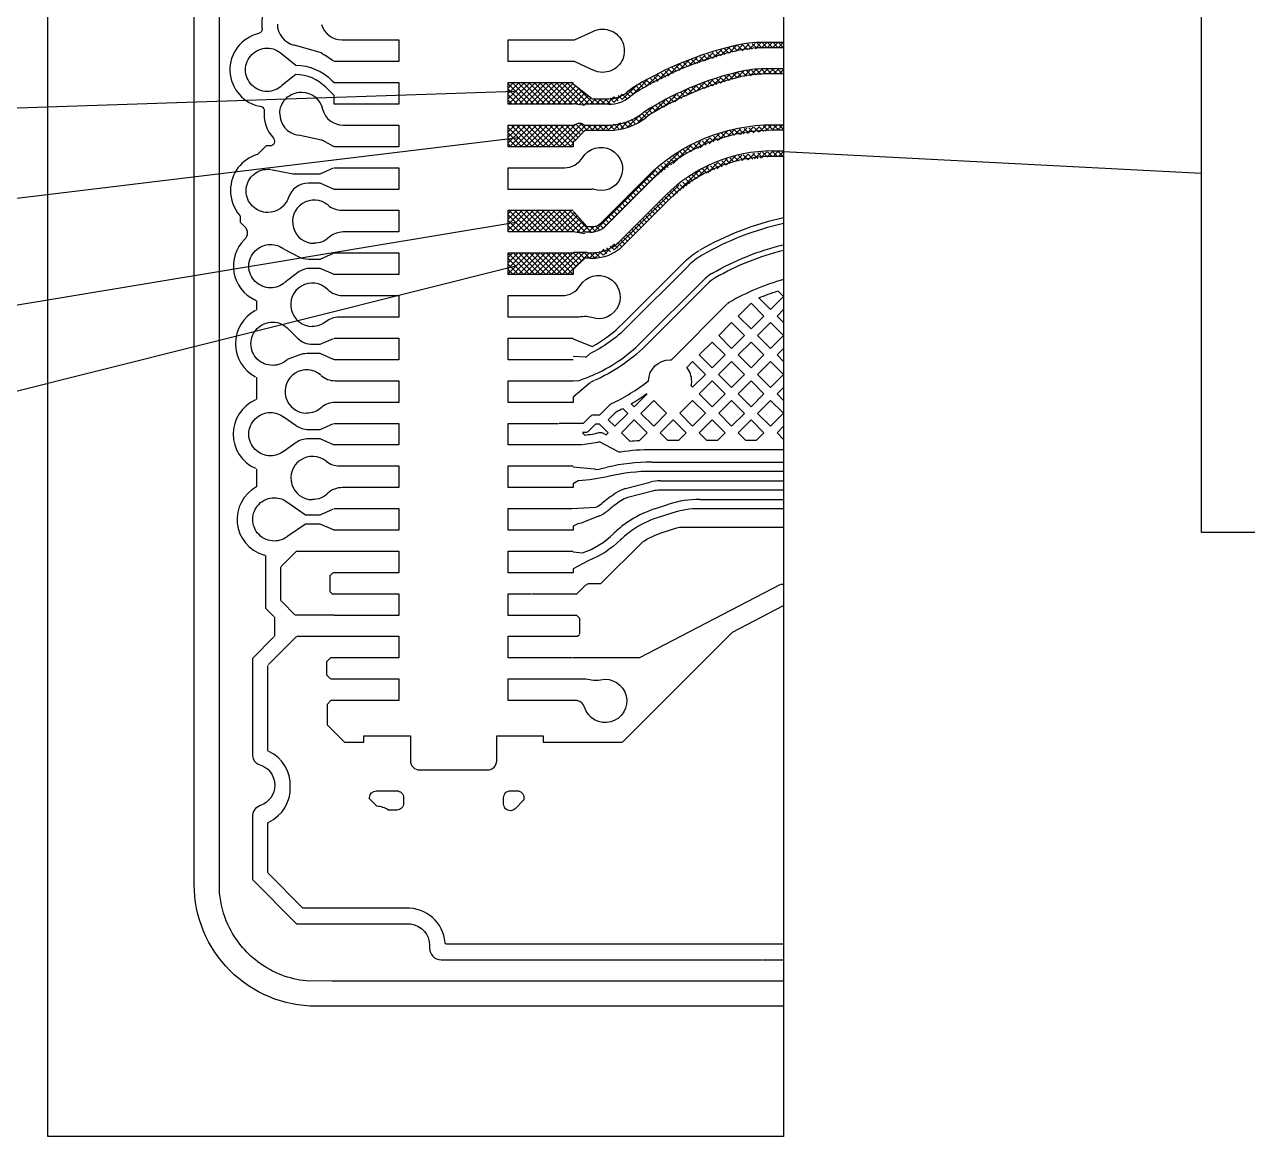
# Model space of a CAD drawing. Header units: millimetres. Extents: x 3193 to 3447, y -44 to 135.
# Drawn here: x 3249.66 to 3279.79, y 39.09 to 66.5 of the extents above; entities that cross this region are included whole.
import ezdxf

# ---------------------------------------------------------------- set-up
doc = ezdxf.new("R2010")
doc.units = ezdxf.units.MM
doc.header["$LTSCALE"] = 23.1
for name, color, linetype in [('gbr-dxf_layer0', 7, 'CONTINUOUS'), ('gbr-outline-dxf_layer1', 2, 'CONTINUOUS'), ('備註', 1, 'CONTINUOUS')]:
    doc.layers.add(name, color=color, linetype=linetype)

msp = doc.modelspace()

# ---------------------------------------------------------------- linework, layer by layer
at = {"layer": 'gbr-dxf_layer0'}
for p, q in [((3254.466, 59.688), (3254.466, 68.89)), ((3262.376, 66.117), (3263.175, 66.117)), ((3263.177, 65.037), (3263.627, 64.678)), ((3263.175, 64.533), (3261.575, 64.533)), ((3264.055, 64.531), (3263.486, 64.531)), ((3263.856, 61.6), (3265, 62.745)), ((3264.314, 61.143), (3265.457, 62.287)), ((3263.175, 61.383), (3261.575, 61.383)), ((3263.597, 61.38), (3263.479, 61.38)), ((3256.393, 60.38), (3256.07, 60.137)), ((3264.856, 58.666), (3266.389, 60.199)), ((3255.372, 59.688), (3255.372, 59.667)), ((3254.466, 53.405), (3254.466, 59.454)), ((3255.372, 59.665), (3255.372, 59.631)), ((3255.372, 59.631), (3255.372, 59.593)), ((3255.372, 59.593), (3255.372, 59.477)), ((3255.372, 59.477), (3255.372, 59.454)), ((3256.418, 58.348), (3256.134, 58.236)), ((3263.175, 58.233), (3261.575, 58.233)), ((3255.372, 57.802), (3255.372, 57.252)), ((3256.054, 56.815), (3256.349, 56.61)), ((3256.35, 56.19), (3256.054, 55.984)), ((3263.175, 56.133), (3261.575, 56.133)), ((3263.394, 56.136), (3263.175, 56.136)), ((3265.115, 55.712), (3268.363, 55.712)), ((3264.467, 55.057), (3265.077, 55.217)), ((3265.333, 55.25), (3268.363, 55.25)), ((3265.135, 54.996), (3264.525, 54.836)), ((3265.18, 54.555), (3265.536, 54.671)), ((3266.295, 54.792), (3268.363, 54.792)), ((3263.803, 54.378), (3263.456, 54.237)), ((3265.607, 54.454), (3265.251, 54.338)), ((3254.465, 52.114), (3254.465, 53.405)), ((3255.595, 53.405), (3255.595, 53.381)), ((3255.595, 53.377), (3255.595, 53.293)), ((3255.595, 53.293), (3255.595, 53.255)), ((3257.285, 52.984), (3257.262, 52.984)), ((3267.103, 51.515), (3268.363, 52.18)), ((3263.175, 51.933), (3262.148, 51.933)), ((3264.401, 48.816), (3267.093, 51.508)), ((3255.656, 50.708), (3255.659, 50.708)), ((3257.103, 50.708), (3257.103, 50.618)), ((3258.716, 50.884), (3257.285, 50.884)), ((3263.163, 50.884), (3261.575, 50.884)), ((3257.103, 50.605), (3257.103, 50.567)), ((3258.635, 49.834), (3257.285, 49.834)), ((3255.656, 48.589), (3255.656, 48.614)), ((3259.167, 48.709), (3259.167, 48.681)), ((3259.167, 48.681), (3259.167, 48.349)), ((3259.394, 48.122), (3261.066, 48.122)), ((3259.923, 43.447), (3260.186, 43.447))]:
    msp.add_line(p, q, dxfattribs=at)
at = {"layer": 'gbr-dxf_layer0', "linetype": 'Continuous'}
for points in [[(3255.581, 66.877, 0.129857), (3255.509, 66.414, -0.41869), (3255.426, 66.273, 0.824687), (3255.498, 64.472, -0.187541), (3255.522, 64.458), (3255.557, 64.416, -0.202581), (3255.566, 64.387, 0.208061), (3255.792, 63.691, -0.640813), (3255.707, 63.502), (3255.609, 63.502), (3255.408, 63.3, -0.126784), (3255.392, 63.291, 0.332246), (3254.734, 62.411, 0.187008), (3254.963, 61.788, -0.183079), (3254.973, 61.763), (3254.974, 61.628), (3255.08, 61.521, -0.417689), (3255.079, 61.196, 0.523065), (3255.33, 59.71)], [(3263.175, 66.116), (3263.214, 66.116), (3263.647, 66.317, -0.126747), (3263.905, 66.383, -0.414223), (3264.438, 65.85, -0.414223), (3263.905, 65.317, -0.123332), (3263.654, 65.38)], [(3255.103, 65.38, -0.414223), (3255.636, 65.913, -0.187698), (3255.997, 65.773)], [(3256.001, 65.77), (3256.343, 65.494, -0.194423), (3257.243, 65.112), (3257.288, 65.067), (3258.885, 65.067), (3258.885, 64.533), (3257.285, 64.533), (3257.285, 64.747), (3257.081, 64.95)], [(3257.269, 65.594), (3257.056, 65.738, -0.146866), (3256.998, 65.77), (3256.972, 65.796), (3256.309, 65.986)], [(3263.649, 65.381), (3263.213, 65.583), (3262.376, 65.583, -0.019966), (3262.355, 65.583), (3261.575, 65.583)], [(3265.084, 64.444, -0.075294), (3267.264, 65.337, -0.059651), (3267.897, 65.412)], [(3255.997, 64.987, -0.187655), (3255.636, 64.846, -0.414223), (3255.103, 65.38)], [(3257.081, 64.95, 0.193588), (3256.343, 65.265), (3256.001, 64.99)], [(3267.897, 65.277, 0.059653), (3267.296, 65.205, 0.075294), (3265.153, 64.328)], [(3255.947, 64.298, -0.414223), (3256.48, 64.831, -0.35518), (3257.002, 64.407, 0.340002), (3257.51, 64.017)], [(3263.638, 64.666), (3264.055, 64.666, 0.167607), (3264.488, 64.815)], [(3263.469, 64.52, -0.33503), (3263.422, 64.509), (3263.175, 64.537)], [(3263.178, 64.018), (3263.311, 64.063, -0.128224), (3263.33, 64.065, -0.091132), (3263.358, 64.065, -0.095279), (3263.372, 64.062), (3263.463, 64.019), (3264.056, 64.019, 0.168481), (3264.89, 64.31)], [(3265, 62.745, -0.198881), (3268.093, 64.025), (3268.363, 64.025)], [(3257.285, 63.487, -0.101453), (3257.27, 63.491), (3257.01, 63.637, -0.069387), (3256.98, 63.646), (3256.406, 63.769)], [(3264.056, 63.884), (3263.467, 63.884), (3263.246, 63.655, -0.118475), (3263.22, 63.63), (3263.175, 63.602), (3263.175, 63.483), (3261.575, 63.483)], [(3268.363, 63.89), (3268.093, 63.89, 0.198881), (3265.096, 62.649), (3263.951, 61.505, -0.171305), (3263.706, 61.386)], [(3261.575, 62.433), (3261.575, 62.967), (3262.961, 62.967, 0.258697), (3263.406, 63.213, -2.134606), (3263.67, 62.437)], [(3268.094, 63.244, 0.19891), (3265.553, 62.192), (3264.409, 61.047)], [(3255.118, 62.395, -0.414223), (3255.652, 62.929, -0.036864), (3255.73, 62.923)], [(3255.743, 62.921, -0.013041), (3255.77, 62.915), (3256.275, 62.814), (3256.945, 62.814), (3257.271, 62.961)], [(3256.656, 62.586, 0.32059), (3256.159, 62.231, -0.325131), (3255.652, 61.862, -0.414223), (3255.118, 62.395)], [(3257.285, 62.436, -0.091503), (3257.271, 62.439), (3256.945, 62.586), (3256.658, 62.586)], [(3263.67, 62.437, -0.040935), (3263.627, 62.433), (3261.575, 62.433)], [(3257.14, 62.043, 0.179084), (3257.482, 61.917), (3258.885, 61.917), (3258.885, 61.383), (3257.513, 61.383, 0.189369), (3257.156, 61.243, -0.188), (3256.795, 61.103)], [(3263.175, 61.881, -0.222005), (3263.204, 61.868), (3263.513, 61.515), (3263.597, 61.515)], [(3268.363, 61.591, 0.076932), (3266.355, 60.811)], [(3263.463, 61.359, -0.28732), (3263.426, 61.345), (3263.175, 61.39)], [(3255.187, 60.54, -0.414223), (3255.72, 61.074, -0.164856), (3256.045, 60.964)], [(3256.054, 60.96), (3256.414, 60.772, 0.119054), (3256.653, 60.714)], [(3261.575, 60.333), (3261.575, 60.867), (3263.173, 60.867), (3263.206, 60.883), (3263.505, 60.881, -0.207018), (3263.533, 60.869), (3263.599, 60.869, 0.02658), (3263.761, 60.878)], [(3263.175, 58.745), (3263.647, 58.564, 0.073428), (3264.399, 59.123), (3265.932, 60.656, -0.06562), (3266.287, 60.929)], [(3266.611, 60.369, -0.072564), (3268.363, 61.067)], [(3268.363, 60.928, 0.071297), (3266.679, 60.252)], [(3256.067, 60.135, -0.17853), (3255.72, 60.007, -0.414223), (3255.187, 60.54)], [(3257.285, 60.336, -0.091662), (3257.271, 60.339), (3256.945, 60.486), (3256.711, 60.486)], [(3261.575, 59.283), (3261.575, 59.817), (3262.906, 59.817, 0.258527), (3263.352, 60.062, -2.049133), (3263.636, 59.271)], [(3266.028, 60.56), (3264.494, 59.027, -0.083866), (3263.587, 58.382), (3263.51, 58.305, -0.217845), (3263.48, 58.294), (3263.175, 58.314)], [(3266.678, 60.252, 0.065656), (3266.485, 60.103), (3264.952, 58.57, -0.096144), (3263.692, 57.72)], [(3257.124, 59.969, 0.198391), (3257.495, 59.817), (3258.885, 59.817), (3258.885, 59.283), (3257.407, 59.283, 0.169652), (3257.08, 59.169, -0.168194), (3256.75, 59.055)], [(3262.834, 56.667), (3263.43, 56.667), (3263.603, 56.84, -0.200563), (3263.685, 56.874), (3263.835, 56.874), (3264.09, 57.128, -0.088601), (3264.122, 57.151, 0.057333), (3265.033, 57.714, -0.406631), (3265.566, 58.233, -0.01474), (3265.597, 58.232), (3266.976, 59.612)], [(3255.237, 58.628, -0.414223), (3255.771, 59.161, -0.215573), (3256.171, 58.98)], [(3263.636, 59.271, 0.116178), (3263.396, 59.293, -0.034562), (3263.253, 59.283), (3261.575, 59.283)], [(3256.173, 58.978), (3256.387, 58.765, 0.197167), (3256.755, 58.614)], [(3256.132, 58.235, -0.188169), (3255.771, 58.094, -0.414223), (3255.237, 58.628)], [(3257.285, 58.236, -0.091641), (3257.271, 58.239), (3256.945, 58.385), (3256.614, 58.385)], [(3256.964, 57.849, 0.184414), (3257.314, 57.716), (3258.885, 57.716), (3258.885, 57.183), (3257.314, 57.183, 0.184501), (3256.964, 57.05, -0.182917), (3256.611, 56.916)], [(3263.175, 57.715), (3263.328, 57.726, 0.018924), (3263.638, 57.844)], [(3255.186, 56.4, -0.414223), (3255.72, 56.933, -0.169635), (3256.052, 56.817)], [(3256.052, 55.982, -0.169621), (3255.72, 55.866, -0.414223), (3255.186, 56.4)], [(3263.406, 56.433), (3263.464, 56.374, 0.024386), (3263.818, 56.439, -0.182364), (3263.898, 56.429), (3263.99, 56.381), (3264.042, 56.433), (3263.829, 56.645), (3263.731, 56.645), (3263.558, 56.472, -0.200563), (3263.477, 56.439), (3263.411, 56.439)], [(3257.285, 56.136, -0.091496), (3257.271, 56.139), (3256.945, 56.285), (3256.653, 56.285)], [(3268.363, 56.017), (3265.115, 56.017, 0.037612), (3264.351, 55.959, -0.162681), (3264.279, 55.971), (3263.829, 56.207, -0.027352), (3263.407, 56.137)], [(3255.372, 55.548), (3255.372, 55.104, 0.662307), (3255.543, 53.423)], [(3257.088, 55.734, 0.172792), (3257.42, 55.616), (3258.885, 55.616), (3258.885, 55.083), (3257.491, 55.083, 0.193573), (3257.127, 54.937, -0.196258), (3256.754, 54.785)], [(3263.175, 55.598), (3263.707, 55.544, -0.223118), (3263.735, 55.527, 0.015804), (3264.018, 55.584)], [(3268.363, 55.483), (3265.115, 55.483, 0.057691), (3264.071, 55.362)], [(3264.07, 55.362, -0.040606), (3263.301, 55.246), (3263.175, 55.179), (3263.175, 55.083), (3261.575, 55.083)], [(3255.281, 54.3, -0.414223), (3255.814, 54.833, -0.169635), (3256.146, 54.717)], [(3261.575, 54.033), (3261.575, 54.566), (3263.148, 54.566), (3263.736, 54.598, 0.067354), (3263.885, 54.69)], [(3268.363, 54.563), (3266.295, 54.563, 0.078873), (3265.608, 54.454)], [(3256.146, 53.882, -0.169621), (3255.814, 53.766, -0.414223), (3255.281, 54.3)], [(3257.285, 54.036, -0.091641), (3257.271, 54.039), (3256.945, 54.185), (3256.581, 54.185), (3256.149, 53.884)], [(3263.456, 54.237, -0.060743), (3263.29, 54.192), (3263.175, 54.13), (3263.175, 54.033), (3261.575, 54.033)], [(3263.175, 53.497), (3263.404, 53.472, 0.114659), (3264.18, 53.955)], [(3264.626, 54.025, 0.036367), (3264.34, 53.792, -0.106436), (3263.546, 53.28)], [(3264.881, 53.737, -0.068819), (3265.369, 53.975), (3265.729, 54.092, -0.075403), (3265.801, 54.103), (3268.363, 54.103)], [(3263.48, 52.68), (3263.538, 52.711, -0.125065), (3263.556, 52.715), (3263.857, 52.715), (3264.875, 53.732)], [(3255.977, 52.306), (3255.977, 53.116, -0.20222), (3255.989, 53.143), (3256.325, 53.479, -0.088989), (3256.344, 53.498, -0.27134), (3256.379, 53.517), (3257.531, 53.517)], [(3257.285, 51.934), (3256.349, 51.934, -0.202133), (3256.321, 51.946), (3256.012, 52.256, -0.096939), (3255.991, 52.277, -0.223222), (3255.977, 52.306)], [(3268.363, 42.914), (3257.236, 42.914), (3256.6, 42.923, -0.133304), (3255.432, 43.374, -0.057657), (3255.417, 43.384, -0.058244), (3255.404, 43.395, -0.121427), (3254.684, 44.284, -0.052173), (3254.676, 44.298, -0.055187), (3254.67, 44.314, -0.084483), (3254.466, 45.089), (3254.466, 52.114)], [(3255.814, 51.895), (3255.814, 51.689, -0.023284), (3255.816, 51.639, -0.023277), (3255.814, 51.59), (3255.814, 51.412)], [(3255.803, 51.401), (3255.273, 50.871), (3255.273, 48.473, 0.247977), (3255.419, 48.265, -0.344872), (3255.824, 47.747, -0.318318), (3255.467, 47.244)], [(3255.667, 50.719), (3256.353, 51.405, -0.202051), (3256.381, 51.417), (3257.285, 51.417), (3258.69, 51.417)], [(3261.575, 49.834), (3261.575, 50.367), (3263.441, 50.367, -0.055894), (3263.633, 50.345, 0.105888), (3263.853, 50.345)], [(3263.853, 50.345, -2.292299), (3263.455, 49.672, 0.334412), (3263.238, 49.834), (3261.575, 49.834)], [(3255.656, 45.595), (3255.656, 46.804, -0.294464), (3255.678, 46.839, 0.301443), (3256.207, 47.705, 0.304169), (3255.678, 48.579)], [(3268.363, 43.83), (3260.059, 43.83, -0.396842), (3260.021, 43.865, 0.407279), (3259.062, 44.714), (3256.535, 44.715, -0.202119), (3256.508, 44.727), (3255.667, 45.568, -0.202117), (3255.656, 45.595)], [(3259.148, 44.33, -0.159986), (3259.171, 44.327, -0.378546), (3259.639, 43.798, -0.019064), (3259.638, 43.757)], [(3259.638, 43.755, 0.020389), (3259.637, 43.732, 0.414174), (3259.922, 43.447)], [(3267.85, 43.446, -0.065893), (3267.86, 43.447), (3268.363, 43.447)]]:
    msp.add_lwpolyline(points, format="xyb", dxfattribs=at)
for points in [[(3257.485, 66.117), (3258.885, 66.117), (3258.885, 65.583), (3257.285, 65.583)], [(3261.575, 65.583), (3261.575, 66.117), (3262.374, 66.117)], [(3267.899, 66.058), (3268.363, 66.058)], [(3268.363, 65.923), (3267.899, 65.923)], [(3267.898, 65.412), (3268.363, 65.412)], [(3268.363, 65.277), (3267.898, 65.277)], [(3261.575, 64.533), (3261.575, 65.067), (3263.175, 65.067)], [(3257.511, 64.017), (3258.885, 64.017), (3258.885, 63.483), (3257.285, 63.483)], [(3261.575, 63.483), (3261.575, 64.017), (3263.173, 64.017)], [(3268.094, 63.379), (3268.363, 63.379)], [(3268.363, 63.244), (3268.094, 63.244)], [(3257.285, 62.964), (3257.285, 62.967), (3258.885, 62.967), (3258.885, 62.433), (3257.285, 62.433)], [(3261.575, 61.383), (3261.575, 61.917), (3263.175, 61.917)], [(3256.655, 60.714), (3256.945, 60.714), (3257.271, 60.861)], [(3257.285, 60.864), (3257.285, 60.867), (3258.885, 60.867), (3258.885, 60.333), (3257.285, 60.333)], [(3263.599, 60.734), (3263.469, 60.734), (3263.175, 60.458)], [(3263.175, 60.458), (3263.175, 60.333), (3261.575, 60.333)], [(3254.465, 59.454), (3254.465, 59.535), (3254.465, 59.607), (3254.465, 59.688)], [(3268.363, 59.148), (3268.201, 59.31), (3268.363, 59.472)], [(3256.757, 58.614), (3256.945, 58.614), (3257.271, 58.76)], [(3257.285, 58.764), (3257.285, 58.766), (3258.885, 58.766), (3258.885, 58.233), (3257.285, 58.233)], [(3261.575, 58.233), (3261.575, 58.766), (3263.175, 58.766)], [(3268.363, 58.189), (3268.201, 58.351), (3268.363, 58.513)], [(3261.575, 57.183), (3261.575, 57.716), (3263.175, 57.716)], [(3263.606, 57.675), (3263.175, 57.313), (3263.175, 57.183), (3261.575, 57.183)], [(3264.608, 57.148), (3264.683, 57.074), (3265.001, 57.392)], [(3268.363, 57.23), (3268.201, 57.392), (3268.363, 57.553)], [(3256.653, 56.514), (3256.945, 56.514), (3257.271, 56.66)], [(3257.285, 56.664), (3257.285, 56.666), (3258.885, 56.666), (3258.885, 56.133), (3257.285, 56.133)], [(3261.575, 56.133), (3261.575, 56.666), (3262.82, 56.666)], [(3268.363, 56.271), (3268.201, 56.433), (3268.363, 56.595)], [(3261.575, 55.083), (3261.575, 55.616), (3263.175, 55.616)], [(3268.363, 55.021), (3265.333, 55.021)], [(3256.149, 54.715), (3256.581, 54.414), (3256.945, 54.414), (3257.271, 54.56)], [(3257.285, 54.564), (3257.285, 54.566), (3258.885, 54.566), (3258.885, 54.033), (3257.285, 54.033)], [(3257.54, 53.516), (3258.885, 53.516), (3258.885, 52.983), (3257.285, 52.983)], [(3261.575, 52.983), (3261.575, 53.516), (3263.175, 53.516)], [(3255.595, 53.255), (3255.595, 52.114), (3255.803, 51.906)], [(3263.545, 53.279), (3263.175, 53.08), (3263.175, 52.983), (3261.575, 52.983)], [(3257.256, 52.982), (3257.184, 52.91), (3257.184, 52.521), (3257.236, 52.467), (3257.514, 52.467)], [(3257.522, 52.466), (3258.885, 52.466), (3258.885, 51.933), (3257.285, 51.933)], [(3262.148, 51.933), (3261.575, 51.933), (3261.575, 52.466), (3262.137, 52.466)], [(3262.148, 52.468), (3263.266, 52.468), (3263.471, 52.673)], [(3268.29, 52.691), (3264.815, 50.888), (3263.175, 50.884)], [(3268.363, 52.696), (3268.299, 52.693)], [(3263.342, 51.474), (3263.342, 51.855), (3263.264, 51.933), (3263.175, 51.933)], [(3258.69, 51.417), (3258.885, 51.417), (3258.885, 50.884), (3258.716, 50.884)], [(3261.575, 50.884), (3261.575, 51.417), (3262.885, 51.417)], [(3262.893, 51.418), (3263.288, 51.418), (3263.331, 51.461)], [(3255.656, 50.555), (3255.656, 50.59), (3255.656, 50.618), (3255.656, 50.692)], [(3257.285, 50.884), (3257.196, 50.884), (3257.103, 50.79), (3257.103, 50.708)], [(3255.656, 48.743), (3255.656, 48.81), (3255.656, 50.465), (3255.656, 50.552)], [(3257.103, 50.555), (3257.103, 50.465), (3257.199, 50.369)], [(3257.204, 50.367), (3257.285, 50.367), (3258.659, 50.367), (3258.885, 50.367), (3258.885, 49.834), (3258.635, 49.834)], [(3257.285, 49.834), (3257.208, 49.834), (3257.115, 49.74), (3257.115, 49.239), (3257.544, 48.81), (3258.022, 48.81), (3258.022, 48.963), (3259.167, 48.963), (3259.167, 48.709)], [(3261.293, 48.349), (3261.293, 48.963), (3262.437, 48.963), (3262.437, 48.81), (3264.394, 48.81)], [(3255.656, 48.614), (3255.656, 48.657), (3255.656, 48.715), (3255.656, 48.742)], [(3255.273, 46.972), (3255.273, 45.421), (3256.361, 44.333), (3259.134, 44.332)], [(3260.196, 43.446), (3260.209, 43.443), (3267.837, 43.443)]]:
    msp.add_lwpolyline(points, dxfattribs=at)
for points in [[(3267.754, 59.757, -0.022659), (3268.219, 59.928), (3268.357, 59.79), (3268.039, 59.472)], [(3265.975, 58.043), (3266.121, 58.189), (3266.439, 57.872), (3266.121, 57.554), (3266.088, 57.587, 0.053089), (3266.099, 57.7, 0.176392)], [(3264.041, 56.756), (3264.238, 56.953, 0.009263), (3264.4, 57.033), (3264.521, 56.912), (3264.203, 56.594)], [(3264.365, 56.433), (3264.683, 56.751), (3265, 56.433), (3264.804, 56.237, 0.010603), (3264.579, 56.219)], [(3258.161, 47.408), (3258.161, 47.443, -0.409647), (3258.33, 47.608), (3258.829, 47.608, -0.417174), (3258.998, 47.439), (3258.998, 47.302, -0.417194), (3258.829, 47.133), (3258.625, 47.133, 0.142619), (3258.342, 47.227)], [(3261.462, 47.286), (3261.462, 47.439, -0.417166), (3261.631, 47.608), (3261.796, 47.608, -0.417462), (3261.965, 47.439), (3261.965, 47.383), (3261.749, 47.167, -0.198969), (3261.63, 47.118, -0.415582)]]:
    msp.add_lwpolyline(points, format="xyb", close=True, dxfattribs=at)
for points in [[(3267.242, 59.31), (3267.56, 59.628), (3267.878, 59.31), (3267.56, 58.992)], [(3266.763, 58.83), (3267.08, 59.148), (3267.398, 58.831), (3267.08, 58.513)], [(3267.721, 58.831), (3268.039, 59.149), (3268.357, 58.83), (3268.039, 58.513)], [(3266.283, 58.351), (3266.601, 58.669), (3266.919, 58.351), (3266.601, 58.033)], [(3267.242, 58.351), (3267.56, 58.669), (3267.878, 58.351), (3267.56, 58.033)], [(3266.762, 57.872), (3267.08, 58.19), (3267.398, 57.872), (3267.08, 57.553)], [(3267.722, 57.872), (3268.039, 58.189), (3268.357, 57.871), (3268.04, 57.553)], [(3266.283, 57.392), (3266.601, 57.71), (3266.919, 57.392), (3266.601, 57.074)], [(3267.242, 57.392), (3267.56, 57.71), (3267.878, 57.392), (3267.56, 57.074)], [(3264.844, 56.912), (3265.162, 57.23), (3265.48, 56.913), (3265.162, 56.594)], [(3265.803, 56.913), (3266.121, 57.231), (3266.439, 56.913), (3266.121, 56.594)], [(3266.763, 56.913), (3267.08, 57.23), (3267.398, 56.912), (3267.081, 56.594)], [(3267.722, 56.912), (3268.04, 57.23), (3268.357, 56.913), (3268.039, 56.594)], [(3265.323, 56.433), (3265.642, 56.751), (3265.96, 56.433), (3265.773, 56.246), (3265.511, 56.246)], [(3266.283, 56.433), (3266.601, 56.751), (3266.919, 56.433), (3266.732, 56.246), (3266.47, 56.246)], [(3267.242, 56.433), (3267.56, 56.751), (3267.878, 56.433), (3267.69, 56.246), (3267.429, 56.246)]]:
    msp.add_lwpolyline(points, close=True, dxfattribs=at)
at = {"layer": 'gbr-dxf_layer0'}
for centre, radius, start, end in [((3256.421, 66.508), 0.533, 179.9998, 257.3977), ((3257.484, 66.642), 0.525, 196.0276, 270.0008), ((3267.894, 62.728), 3.33, 90.0002, 103.5963), ((3269.12, 57.693), 8.512, 103.6504, 120.8792), ((3269.12, 57.693), 8.377, 103.6503, 120.879), ((3267.894, 62.728), 3.195, 90.0005, 103.5965), ((3266.026, 62.887), 2.467, 121.1336, 128.579), ((3266.026, 62.887), 2.332, 121.1372, 128.5823), ((3264.054, 65.368), 0.837, 270.0692, 308.1272), ((3256.48, 64.298), 0.533, 179.9999, 261.3918), ((3264.054, 65.368), 1.483, 270.0529, 308.3045), ((3266.023, 62.884), 1.821, 121.0563, 128.4406), ((3266.023, 62.884), 1.686, 121.0555, 128.4379), ((3268.094, 59.651), 3.728, 89.9998, 134.9986), ((3256.795, 61.636), 0.533, 49.6278, 270), ((3263.598, 62.397), 0.882, 270.0389, 276.0225), ((3263.661, 61.793), 0.275, 276.3551, 315.231), ((3269.878, 54.716), 7.175, 102.1942, 119.9493), ((3263.598, 62.397), 1.017, 270.0419, 276.0292), ((3263.662, 61.794), 0.921, 276.2463, 314.9888), ((3263.662, 61.794), 1.056, 276.2473, 314.9938), ((3263.599, 62.397), 1.663, 270.0251, 276.106), ((3267.145, 59.444), 1.58, 120.3601, 135.0252), ((3256.709, 59.961), 0.525, 89.9961, 126.9473), ((3267.144, 59.443), 1.068, 119.9369, 134.9572), ((3256.75, 59.589), 0.533, 45.4618, 269.999), ((3269.879, 54.716), 5.699, 105.4325, 120.0011), ((3255.333, 59.666), 0.0392, 34.901, 81.9038), ((3255.77, 58.628), 0.917, 117.2019, 242.7981), ((3267.142, 59.442), 0.238, 119.0658, 133.5872), ((3262.131, 61.39), 3.853, 293.123, 315.0053), ((3256.612, 57.86), 0.525, 89.9962, 111.5425), ((3256.611, 57.45), 0.533, 48.5419, 269.9991), ((3261.919, 61.891), 4.532, 292.006, 292.9517), ((3262.132, 61.39), 4.912, 300.2747, 305.6411), ((3255.72, 56.4), 0.92, 113.7998, 246.2002), ((3256.651, 57.039), 0.525, 235.1013, 270.0068), ((3256.651, 55.76), 0.525, 89.9989, 124.8978), ((3256.754, 55.318), 0.533, 51.1838, 269.9993), ((3265.117, 50.914), 4.798, 90.0193, 103.2251), ((3265.332, 54.246), 1.004, 90.0024, 104.6598), ((3267.307, 50.518), 5.396, 124.8837, 129.3572), ((3264.66, 54.309), 0.772, 104.4816, 124.4983), ((3265.332, 54.246), 0.775, 90.0026, 104.6604), ((3267.307, 50.518), 5.167, 124.884, 129.3573), ((3264.66, 54.309), 0.544, 104.4787, 124.4826), ((3265.983, 52.092), 2.591, 108.0822, 125.0715), ((3266.295, 52.342), 2.45, 90.0034, 108.0408), ((3263.471, 55.196), 0.883, 292.1963, 309.3282), ((3265.983, 52.092), 2.362, 108.0839, 125.072), ((3266.082, 51.95), 2.764, 125.0658, 133.4274), ((3255.555, 53.379), 0.0395, 41.0735, 92.654), ((3259.392, 48.347), 0.225, 180, 270.0019), ((3261.068, 48.347), 0.225, 269.9981, 0), ((3255.558, 46.974), 0.285, 109.0745, 179.9955)]:
    msp.add_arc(centre, radius, start, end, dxfattribs=at)
at = {"layer": 'gbr-outline-dxf_layer1', "linetype": 'Continuous'}
msp.add_lwpolyline([(3268.363, 42.3), (3256.84, 42.3, -0.414215), (3253.84, 45.3), (3253.84, 80.1, -0.414215), (3256.84, 83.1), (3268.363, 83.1)], format="xyb", dxfattribs=at)
at = {"layer": '備註', "color": 5, "linetype": 'Continuous'}
for p, q in [((3267.353, 65.859), (3267.506, 66.012)), ((3267.592, 65.887), (3267.472, 66.008)), ((3267.506, 65.877), (3267.659, 66.03)), ((3267.713, 65.902), (3267.592, 66.022)), ((3267.659, 65.895), (3267.812, 66.049)), ((3267.833, 65.916), (3267.712, 66.037)), ((3267.812, 65.914), (3267.957, 66.058)), ((3267.96, 65.923), (3267.833, 66.051)), ((3267.956, 65.923), (3268.091, 66.058)), ((3268.095, 65.923), (3267.96, 66.058)), ((3268.091, 65.923), (3268.226, 66.058)), ((3268.23, 65.923), (3268.095, 66.058)), ((3268.226, 65.923), (3268.361, 66.058)), ((3268.363, 65.925), (3268.23, 66.058)), ((3266.221, 65.535), (3266.43, 65.744)), ((3266.404, 65.594), (3266.297, 65.701)), ((3266.506, 65.627), (3266.399, 65.734)), ((3266.42, 65.6), (3266.629, 65.809)), ((3266.607, 65.66), (3266.5, 65.767)), ((3266.709, 65.693), (3266.602, 65.8)), ((3266.619, 65.664), (3266.829, 65.874)), ((3266.811, 65.726), (3266.704, 65.833)), ((3266.912, 65.759), (3266.806, 65.866)), ((3266.819, 65.729), (3267.028, 65.938)), ((3267.014, 65.792), (3266.907, 65.899)), ((3267.116, 65.825), (3267.009, 65.932)), ((3267.018, 65.793), (3267.2, 65.976)), ((3267.231, 65.844), (3267.111, 65.965)), ((3267.2, 65.841), (3267.353, 65.994)), ((3267.352, 65.859), (3267.231, 65.979)), ((3267.472, 65.873), (3267.351, 65.994)), ((3268.36, 65.923), (3268.363, 65.926)), ((3265.509, 65.227), (3265.81, 65.529)), ((3265.722, 65.334), (3265.621, 65.434)), ((3265.811, 65.379), (3265.711, 65.479)), ((3265.779, 65.362), (3266.031, 65.615)), ((3265.901, 65.423), (3265.801, 65.524)), ((3265.997, 65.462), (3265.891, 65.569)), ((3266.099, 65.495), (3265.992, 65.602)), ((3266.021, 65.47), (3266.231, 65.68)), ((3266.2, 65.528), (3266.093, 65.635)), ((3266.302, 65.561), (3266.195, 65.668)), ((3267.689, 65.252), (3267.843, 65.406)), ((3267.933, 65.277), (3267.809, 65.402)), ((3267.842, 65.271), (3267.984, 65.412)), ((3268.068, 65.277), (3267.933, 65.412)), ((3267.984, 65.277), (3268.119, 65.412)), ((3268.203, 65.277), (3268.068, 65.412)), ((3268.118, 65.277), (3268.253, 65.412)), ((3268.337, 65.277), (3268.202, 65.412)), ((3268.363, 65.387), (3268.337, 65.412)), ((3264.623, 64.746), (3265.002, 65.124)), ((3264.97, 64.958), (3265.271, 65.259)), ((3265.093, 65.019), (3264.993, 65.12)), ((3265.183, 65.064), (3265.082, 65.165)), ((3265.273, 65.109), (3265.172, 65.209)), ((3265.24, 65.093), (3265.541, 65.394)), ((3265.362, 65.154), (3265.262, 65.254)), ((3265.452, 65.199), (3265.352, 65.299)), ((3265.542, 65.244), (3265.442, 65.344)), ((3265.632, 65.289), (3265.531, 65.389)), ((3266.413, 64.919), (3266.623, 65.129)), ((3266.712, 65.016), (3266.606, 65.123)), ((3266.613, 64.984), (3266.822, 65.193)), ((3266.814, 65.049), (3266.707, 65.156)), ((3266.916, 65.082), (3266.809, 65.189)), ((3266.812, 65.048), (3267.021, 65.258)), ((3267.018, 65.115), (3266.911, 65.222)), ((3267.011, 65.113), (3267.221, 65.322)), ((3267.119, 65.148), (3267.013, 65.255)), ((3267.221, 65.181), (3267.114, 65.288)), ((3267.21, 65.178), (3267.384, 65.351)), ((3267.328, 65.209), (3267.216, 65.321)), ((3267.448, 65.224), (3267.328, 65.344)), ((3267.383, 65.216), (3267.537, 65.369)), ((3267.568, 65.238), (3267.448, 65.359)), ((3267.536, 65.234), (3267.69, 65.387)), ((3267.689, 65.252), (3267.568, 65.373)), ((3267.809, 65.267), (3267.688, 65.387)), ((3268.253, 65.277), (3268.363, 65.387)), ((3261.575, 65.065), (3261.577, 65.067)), ((3261.575, 64.93), (3261.711, 65.067)), ((3261.575, 64.795), (3261.846, 65.067)), ((3261.575, 64.661), (3261.981, 65.067)), ((3262.077, 64.533), (3261.575, 65.035)), ((3261.942, 64.533), (3261.575, 64.901)), ((3261.582, 64.533), (3262.115, 65.067)), ((3262.211, 64.533), (3261.678, 65.067)), ((3261.717, 64.533), (3262.25, 65.067)), ((3262.346, 64.533), (3261.813, 65.067)), ((3261.851, 64.533), (3262.385, 65.067)), ((3262.481, 64.533), (3261.947, 65.067)), ((3261.986, 64.533), (3262.52, 65.067)), ((3262.615, 64.533), (3262.082, 65.067)), ((3262.121, 64.533), (3262.654, 65.067)), ((3262.75, 64.533), (3262.217, 65.067)), ((3262.256, 64.533), (3262.789, 65.067)), ((3262.885, 64.533), (3262.351, 65.067)), ((3262.39, 64.533), (3262.924, 65.067)), ((3263.02, 64.533), (3262.486, 65.067)), ((3262.525, 64.533), (3263.058, 65.067)), ((3263.154, 64.533), (3262.621, 65.067)), ((3262.66, 64.533), (3263.175, 65.049)), ((3263.3, 64.523), (3262.756, 65.067)), ((3262.794, 64.533), (3263.244, 64.983)), ((3263.449, 64.508), (3262.89, 65.067)), ((3262.929, 64.533), (3263.319, 64.923)), ((3263.561, 64.531), (3263.025, 65.067)), ((3263.064, 64.533), (3263.394, 64.864)), ((3263.175, 65.051), (3263.16, 65.067)), ((3263.199, 64.534), (3263.469, 64.804)), ((3263.696, 64.531), (3263.242, 64.985)), ((3264.389, 64.647), (3264.72, 64.977)), ((3264.585, 64.719), (3264.488, 64.816)), ((3264.664, 64.774), (3264.568, 64.871)), ((3264.744, 64.83), (3264.647, 64.926)), ((3264.824, 64.885), (3264.726, 64.982)), ((3264.913, 64.929), (3264.813, 65.03)), ((3265.003, 64.974), (3264.903, 65.075)), ((3265.683, 64.593), (3265.984, 64.894)), ((3265.933, 64.718), (3265.833, 64.818)), ((3266.023, 64.763), (3265.922, 64.863)), ((3265.952, 64.728), (3266.224, 64.999)), ((3266.113, 64.808), (3266.012, 64.908)), ((3266.204, 64.851), (3266.102, 64.953)), ((3266.306, 64.884), (3266.199, 64.991)), ((3266.214, 64.855), (3266.423, 65.064)), ((3266.407, 64.917), (3266.3, 65.024)), ((3266.509, 64.95), (3266.402, 65.057)), ((3266.611, 64.983), (3266.504, 65.09)), ((3261.807, 64.533), (3261.575, 64.766)), ((3261.673, 64.533), (3261.575, 64.631)), ((3263.32, 64.52), (3263.544, 64.744)), ((3263.442, 64.507), (3263.619, 64.685)), ((3263.6, 64.531), (3263.735, 64.666)), ((3263.831, 64.531), (3263.696, 64.666)), ((3263.735, 64.531), (3263.87, 64.666)), ((3263.965, 64.531), (3263.83, 64.666)), ((3263.869, 64.531), (3264.004, 64.666)), ((3264.088, 64.542), (3263.965, 64.666)), ((3264.004, 64.531), (3264.183, 64.71)), ((3264.188, 64.577), (3264.088, 64.677)), ((3264.183, 64.575), (3264.389, 64.781)), ((3264.288, 64.612), (3264.188, 64.712)), ((3264.388, 64.646), (3264.288, 64.746)), ((3264.488, 64.681), (3264.388, 64.781)), ((3265.138, 64.318), (3265.445, 64.625)), ((3265.304, 64.404), (3265.204, 64.504)), ((3265.394, 64.449), (3265.294, 64.549)), ((3265.484, 64.494), (3265.384, 64.594)), ((3265.413, 64.458), (3265.715, 64.759)), ((3265.574, 64.538), (3265.473, 64.639)), ((3265.664, 64.583), (3265.563, 64.684)), ((3265.753, 64.628), (3265.653, 64.729)), ((3265.843, 64.673), (3265.743, 64.774)), ((3264.513, 63.962), (3264.825, 64.274)), ((3264.795, 64.105), (3264.697, 64.203)), ((3264.881, 64.153), (3264.784, 64.251)), ((3264.787, 64.101), (3265.176, 64.49)), ((3264.968, 64.201), (3264.871, 64.299)), ((3265.049, 64.256), (3264.952, 64.352)), ((3265.128, 64.311), (3265.031, 64.407)), ((3265.215, 64.359), (3265.114, 64.459)), ((3261.575, 63.987), (3261.604, 64.017)), ((3261.575, 63.852), (3261.739, 64.017)), ((3261.575, 63.718), (3261.874, 64.017)), ((3261.575, 63.583), (3262.008, 64.017)), ((3262.049, 63.483), (3261.575, 63.958)), ((3261.61, 63.483), (3262.143, 64.017)), ((3262.184, 63.483), (3261.65, 64.017)), ((3261.744, 63.483), (3262.278, 64.017)), ((3262.318, 63.483), (3261.785, 64.017)), ((3261.879, 63.483), (3262.412, 64.017)), ((3262.453, 63.483), (3261.92, 64.017)), ((3262.014, 63.483), (3262.547, 64.017)), ((3262.588, 63.483), (3262.054, 64.017)), ((3262.148, 63.483), (3262.682, 64.017)), ((3262.723, 63.483), (3262.189, 64.017)), ((3262.283, 63.483), (3262.817, 64.017)), ((3262.857, 63.483), (3262.324, 64.017)), ((3262.418, 63.483), (3262.951, 64.017)), ((3262.992, 63.483), (3262.459, 64.017)), ((3262.553, 63.483), (3263.086, 64.017)), ((3263.127, 63.483), (3262.593, 64.017)), ((3262.687, 63.483), (3263.244, 64.04)), ((3263.175, 63.57), (3262.728, 64.017)), ((3262.822, 63.483), (3263.391, 64.053)), ((3263.235, 63.644), (3262.863, 64.017)), ((3262.957, 63.483), (3263.493, 64.019)), ((3263.302, 63.713), (3262.997, 64.017)), ((3263.368, 63.781), (3263.132, 64.017)), ((3263.434, 63.85), (3263.244, 64.04)), ((3263.534, 63.884), (3263.353, 64.065)), ((3263.492, 63.884), (3263.627, 64.019)), ((3263.669, 63.884), (3263.534, 64.019)), ((3263.627, 63.884), (3263.762, 64.019)), ((3263.803, 63.884), (3263.668, 64.019)), ((3263.762, 63.884), (3263.897, 64.019)), ((3263.938, 63.884), (3263.803, 64.019)), ((3263.897, 63.884), (3264.032, 64.019)), ((3264.07, 63.887), (3263.938, 64.019)), ((3264.031, 63.884), (3264.189, 64.042)), ((3264.185, 63.906), (3264.07, 64.022)), ((3264.301, 63.926), (3264.185, 64.041)), ((3264.189, 63.907), (3264.351, 64.069)), ((3264.416, 63.945), (3264.3, 64.061)), ((3264.351, 63.934), (3264.526, 64.11)), ((3264.531, 63.965), (3264.415, 64.08)), ((3264.621, 64.01), (3264.523, 64.108)), ((3264.708, 64.058), (3264.61, 64.156)), ((3261.914, 63.483), (3261.575, 63.823)), ((3261.78, 63.483), (3261.575, 63.688)), ((3261.645, 63.483), (3261.575, 63.553)), ((3263.091, 63.483), (3263.175, 63.567))]:
    msp.add_line(p, q, dxfattribs=at)
at = {"layer": '備註', "color": 1, "linetype": 'Continuous'}
for p, q in [((3261.762, 64.848), (3222.338, 63.519)), ((3261.829, 63.703), (3222.465, 58.945)), ((3268.363, 63.366), (3278.664, 62.834)), ((3261.762, 61.615), (3222.823, 55.145)), ((3261.762, 60.537), (3224.371, 51.161))]:
    msp.add_line(p, q, dxfattribs=at)
at = {"layer": '備註', "color": 6, "linetype": 'Continuous'}
for p, q in [((3266.988, 63.743), (3267.146, 63.901)), ((3267.146, 63.766), (3267.301, 63.921)), ((3267.273, 63.782), (3267.153, 63.902)), ((3267.392, 63.798), (3267.272, 63.917)), ((3267.301, 63.786), (3267.456, 63.942)), ((3267.511, 63.814), (3267.391, 63.933)), ((3267.456, 63.807), (3267.611, 63.962)), ((3267.63, 63.83), (3267.51, 63.949)), ((3267.611, 63.827), (3267.766, 63.982)), ((3267.749, 63.845), (3267.63, 63.964)), ((3267.868, 63.861), (3267.749, 63.98)), ((3267.766, 63.847), (3267.922, 64.003)), ((3267.987, 63.877), (3267.868, 63.996)), ((3267.921, 63.868), (3268.077, 64.023)), ((3268.108, 63.89), (3267.987, 64.011)), ((3268.076, 63.888), (3268.214, 64.025)), ((3268.242, 63.89), (3268.107, 64.025)), ((3268.213, 63.89), (3268.348, 64.025)), ((3268.363, 63.905), (3268.242, 64.025)), ((3268.348, 63.89), (3268.363, 63.905)), ((3266.068, 63.362), (3266.315, 63.609)), ((3266.298, 63.457), (3266.545, 63.704)), ((3266.455, 63.522), (3266.353, 63.625)), ((3266.551, 63.562), (3266.448, 63.664)), ((3266.528, 63.552), (3266.775, 63.8)), ((3266.646, 63.601), (3266.543, 63.704)), ((3266.741, 63.641), (3266.639, 63.743)), ((3266.836, 63.68), (3266.734, 63.782)), ((3266.758, 63.648), (3266.991, 63.88)), ((3266.932, 63.719), (3266.829, 63.822)), ((3267.035, 63.751), (3266.924, 63.861)), ((3267.154, 63.767), (3267.034, 63.886)), ((3263.933, 61.496), (3265.779, 63.342)), ((3265.633, 63.061), (3266.085, 63.514)), ((3265.826, 63.209), (3265.73, 63.305)), ((3265.902, 63.268), (3265.806, 63.363)), ((3265.979, 63.325), (3265.883, 63.422)), ((3266.074, 63.364), (3265.972, 63.467)), ((3266.17, 63.404), (3266.067, 63.506)), ((3266.265, 63.443), (3266.162, 63.546)), ((3266.36, 63.483), (3266.258, 63.585)), ((3267.332, 63.144), (3267.488, 63.3)), ((3267.606, 63.18), (3267.486, 63.299)), ((3267.487, 63.164), (3267.643, 63.32)), ((3267.725, 63.196), (3267.605, 63.315)), ((3267.642, 63.185), (3267.798, 63.34)), ((3267.844, 63.211), (3267.724, 63.331)), ((3267.797, 63.205), (3267.953, 63.361)), ((3267.963, 63.227), (3267.844, 63.346)), ((3267.953, 63.226), (3268.106, 63.379)), ((3268.082, 63.243), (3267.963, 63.362)), ((3268.215, 63.244), (3268.082, 63.378)), ((3268.106, 63.244), (3268.241, 63.379)), ((3268.35, 63.244), (3268.215, 63.379)), ((3268.241, 63.244), (3268.363, 63.366)), ((3268.363, 63.366), (3268.349, 63.379)), ((3265.444, 62.917), (3265.349, 63.012)), ((3265.521, 62.975), (3265.425, 63.071)), ((3265.597, 63.034), (3265.501, 63.129)), ((3265.673, 63.092), (3265.578, 63.188)), ((3265.749, 63.151), (3265.654, 63.246)), ((3266.213, 62.698), (3266.511, 62.996)), ((3266.494, 62.844), (3266.741, 63.092)), ((3266.66, 62.913), (3266.558, 63.016)), ((3266.755, 62.953), (3266.653, 63.055)), ((3266.724, 62.94), (3266.971, 63.187)), ((3266.851, 62.992), (3266.748, 63.095)), ((3266.946, 63.032), (3266.843, 63.134)), ((3267.041, 63.071), (3266.939, 63.174)), ((3266.953, 63.035), (3267.177, 63.259)), ((3267.136, 63.111), (3267.034, 63.213)), ((3267.249, 63.133), (3267.129, 63.252)), ((3267.177, 63.124), (3267.332, 63.279)), ((3267.368, 63.149), (3267.248, 63.268)), ((3267.487, 63.164), (3267.367, 63.284)), ((3263.688, 61.386), (3265.2, 62.898)), ((3265.067, 62.621), (3264.972, 62.716)), ((3265.14, 62.683), (3265.044, 62.778)), ((3265.216, 62.741), (3265.12, 62.837)), ((3265.292, 62.8), (3265.197, 62.895)), ((3265.368, 62.858), (3265.273, 62.954)), ((3265.634, 62.254), (3266.281, 62.901)), ((3266.13, 62.635), (3266.035, 62.73)), ((3266.206, 62.693), (3266.111, 62.789)), ((3266.283, 62.752), (3266.187, 62.847)), ((3266.374, 62.795), (3266.272, 62.897)), ((3266.47, 62.834), (3266.367, 62.937)), ((3266.565, 62.874), (3266.462, 62.976)), ((3264.185, 60.939), (3265.78, 62.535)), ((3264.798, 62.351), (3264.702, 62.447)), ((3264.865, 62.418), (3264.77, 62.514)), ((3264.932, 62.486), (3264.837, 62.581)), ((3265, 62.553), (3264.904, 62.649)), ((3265.749, 62.343), (3265.654, 62.438)), ((3265.825, 62.401), (3265.73, 62.496)), ((3265.902, 62.46), (3265.806, 62.555)), ((3265.978, 62.518), (3265.882, 62.613)), ((3266.054, 62.576), (3265.959, 62.672)), ((3264.461, 62.014), (3264.365, 62.11)), ((3264.528, 62.082), (3264.433, 62.177)), ((3264.596, 62.149), (3264.5, 62.245)), ((3264.663, 62.216), (3264.567, 62.312)), ((3264.73, 62.284), (3264.635, 62.379)), ((3265.39, 62.029), (3265.294, 62.124)), ((3265.457, 62.096), (3265.361, 62.191)), ((3265.524, 62.163), (3265.429, 62.259)), ((3265.597, 62.226), (3265.501, 62.321)), ((3265.673, 62.284), (3265.577, 62.38)), ((3261.575, 61.832), (3261.659, 61.917)), ((3261.575, 61.697), (3261.794, 61.917)), ((3261.575, 61.563), (3261.929, 61.917)), ((3261.575, 61.428), (3262.064, 61.917)), ((3261.994, 61.383), (3261.575, 61.802)), ((3262.129, 61.383), (3261.595, 61.917)), ((3261.665, 61.383), (3262.198, 61.917)), ((3262.263, 61.383), (3261.73, 61.917)), ((3261.8, 61.383), (3262.333, 61.917)), ((3262.398, 61.383), (3261.865, 61.917)), ((3261.934, 61.383), (3262.468, 61.917)), ((3262.533, 61.383), (3261.999, 61.917)), ((3262.069, 61.383), (3262.602, 61.917)), ((3262.667, 61.383), (3262.134, 61.917)), ((3262.204, 61.383), (3262.737, 61.917)), ((3262.802, 61.383), (3262.269, 61.917)), ((3262.338, 61.383), (3262.872, 61.917)), ((3262.937, 61.383), (3262.403, 61.917)), ((3262.473, 61.383), (3263.006, 61.917)), ((3263.072, 61.383), (3262.538, 61.917)), ((3262.608, 61.383), (3263.141, 61.917)), ((3263.205, 61.385), (3262.673, 61.917)), ((3262.742, 61.383), (3263.215, 61.856)), ((3263.369, 61.355), (3262.808, 61.917)), ((3262.877, 61.383), (3263.278, 61.784)), ((3263.479, 61.38), (3262.942, 61.917)), ((3263.61, 61.384), (3263.077, 61.917)), ((3264.191, 61.745), (3264.096, 61.84)), ((3264.259, 61.812), (3264.163, 61.908)), ((3264.326, 61.88), (3264.231, 61.975)), ((3264.394, 61.947), (3264.298, 62.042)), ((3265.053, 61.692), (3264.958, 61.787)), ((3265.12, 61.759), (3265.025, 61.855)), ((3265.188, 61.826), (3265.092, 61.922)), ((3265.255, 61.894), (3265.159, 61.989)), ((3265.322, 61.961), (3265.227, 62.057)), ((3261.859, 61.383), (3261.575, 61.668)), ((3261.724, 61.383), (3261.575, 61.533)), ((3263.012, 61.383), (3263.341, 61.712)), ((3263.147, 61.383), (3263.404, 61.64)), ((3263.271, 61.373), (3263.467, 61.569)), ((3263.385, 61.352), (3263.548, 61.515)), ((3263.55, 61.382), (3263.688, 61.52)), ((3263.73, 61.398), (3263.612, 61.516)), ((3263.821, 61.442), (3263.726, 61.537)), ((3263.912, 61.486), (3263.817, 61.581)), ((3263.989, 61.543), (3263.894, 61.638)), ((3264.057, 61.61), (3263.961, 61.706)), ((3264.124, 61.678), (3264.029, 61.773)), ((3264.784, 61.422), (3264.688, 61.518)), ((3264.851, 61.49), (3264.756, 61.585)), ((3264.918, 61.557), (3264.823, 61.652)), ((3264.986, 61.624), (3264.89, 61.72)), ((3261.59, 61.383), (3261.575, 61.398)), ((3264.447, 61.085), (3264.352, 61.181)), ((3264.514, 61.153), (3264.419, 61.248)), ((3264.582, 61.22), (3264.486, 61.316)), ((3264.649, 61.287), (3264.554, 61.383)), ((3264.716, 61.355), (3264.621, 61.45)), ((3262.77, 60.333), (3263.319, 60.882)), ((3262.905, 60.333), (3263.453, 60.882)), ((3263.46, 60.725), (3263.303, 60.882)), ((3263.582, 60.738), (3263.438, 60.882)), ((3263.718, 60.742), (3263.939, 60.963)), ((3263.914, 60.81), (3263.819, 60.905)), ((3264.005, 60.853), (3263.91, 60.949)), ((3263.926, 60.815), (3264.197, 61.087)), ((3264.096, 60.897), (3264.001, 60.993)), ((3264.187, 60.941), (3264.092, 61.036)), ((3264.278, 60.984), (3264.183, 61.08)), ((3264.369, 61.028), (3264.274, 61.124)), ((3261.575, 60.754), (3261.687, 60.867)), ((3261.575, 60.62), (3261.822, 60.867)), ((3261.575, 60.485), (3261.956, 60.867)), ((3261.575, 60.35), (3262.091, 60.867)), ((3262.101, 60.333), (3261.575, 60.859)), ((3261.966, 60.333), (3261.575, 60.725)), ((3261.832, 60.333), (3261.575, 60.59)), ((3261.692, 60.333), (3262.226, 60.867)), ((3262.236, 60.333), (3261.702, 60.867)), ((3261.827, 60.333), (3262.361, 60.867)), ((3262.37, 60.333), (3261.837, 60.867)), ((3261.962, 60.333), (3262.495, 60.867)), ((3262.505, 60.333), (3261.972, 60.867)), ((3262.097, 60.333), (3262.63, 60.867)), ((3262.64, 60.333), (3262.106, 60.867)), ((3262.231, 60.333), (3262.765, 60.867)), ((3262.775, 60.333), (3262.241, 60.867)), ((3262.366, 60.333), (3262.899, 60.867)), ((3262.909, 60.333), (3262.376, 60.867)), ((3262.501, 60.333), (3263.034, 60.867)), ((3263.044, 60.333), (3262.511, 60.867)), ((3262.635, 60.333), (3263.169, 60.867)), ((3263.175, 60.337), (3262.645, 60.867)), ((3263.182, 60.465), (3262.78, 60.867)), ((3263.251, 60.53), (3262.915, 60.867)), ((3263.039, 60.333), (3263.576, 60.869)), ((3263.321, 60.595), (3263.049, 60.867)), ((3263.39, 60.66), (3263.18, 60.87)), ((3263.579, 60.738), (3263.717, 60.876)), ((3263.713, 60.742), (3263.585, 60.869)), ((3263.823, 60.766), (3263.714, 60.875)), ((3261.697, 60.333), (3261.575, 60.455)), ((3263.174, 60.333), (3263.175, 60.334))]:
    msp.add_line(p, q, dxfattribs=at)
at = {"layer": '備註', "color": 1, "linetype": 'Continuous'}
for points in [[(3250.232, 85.791), (3268.363, 85.791), (3268.363, 39.088), (3250.232, 39.088)], [(3278.664, 69.547), (3284.707, 69.547), (3284.707, 53.979), (3278.664, 53.979)]]:
    msp.add_lwpolyline(points, close=True, dxfattribs=at)

doc.saveas('drawing.dxf')
